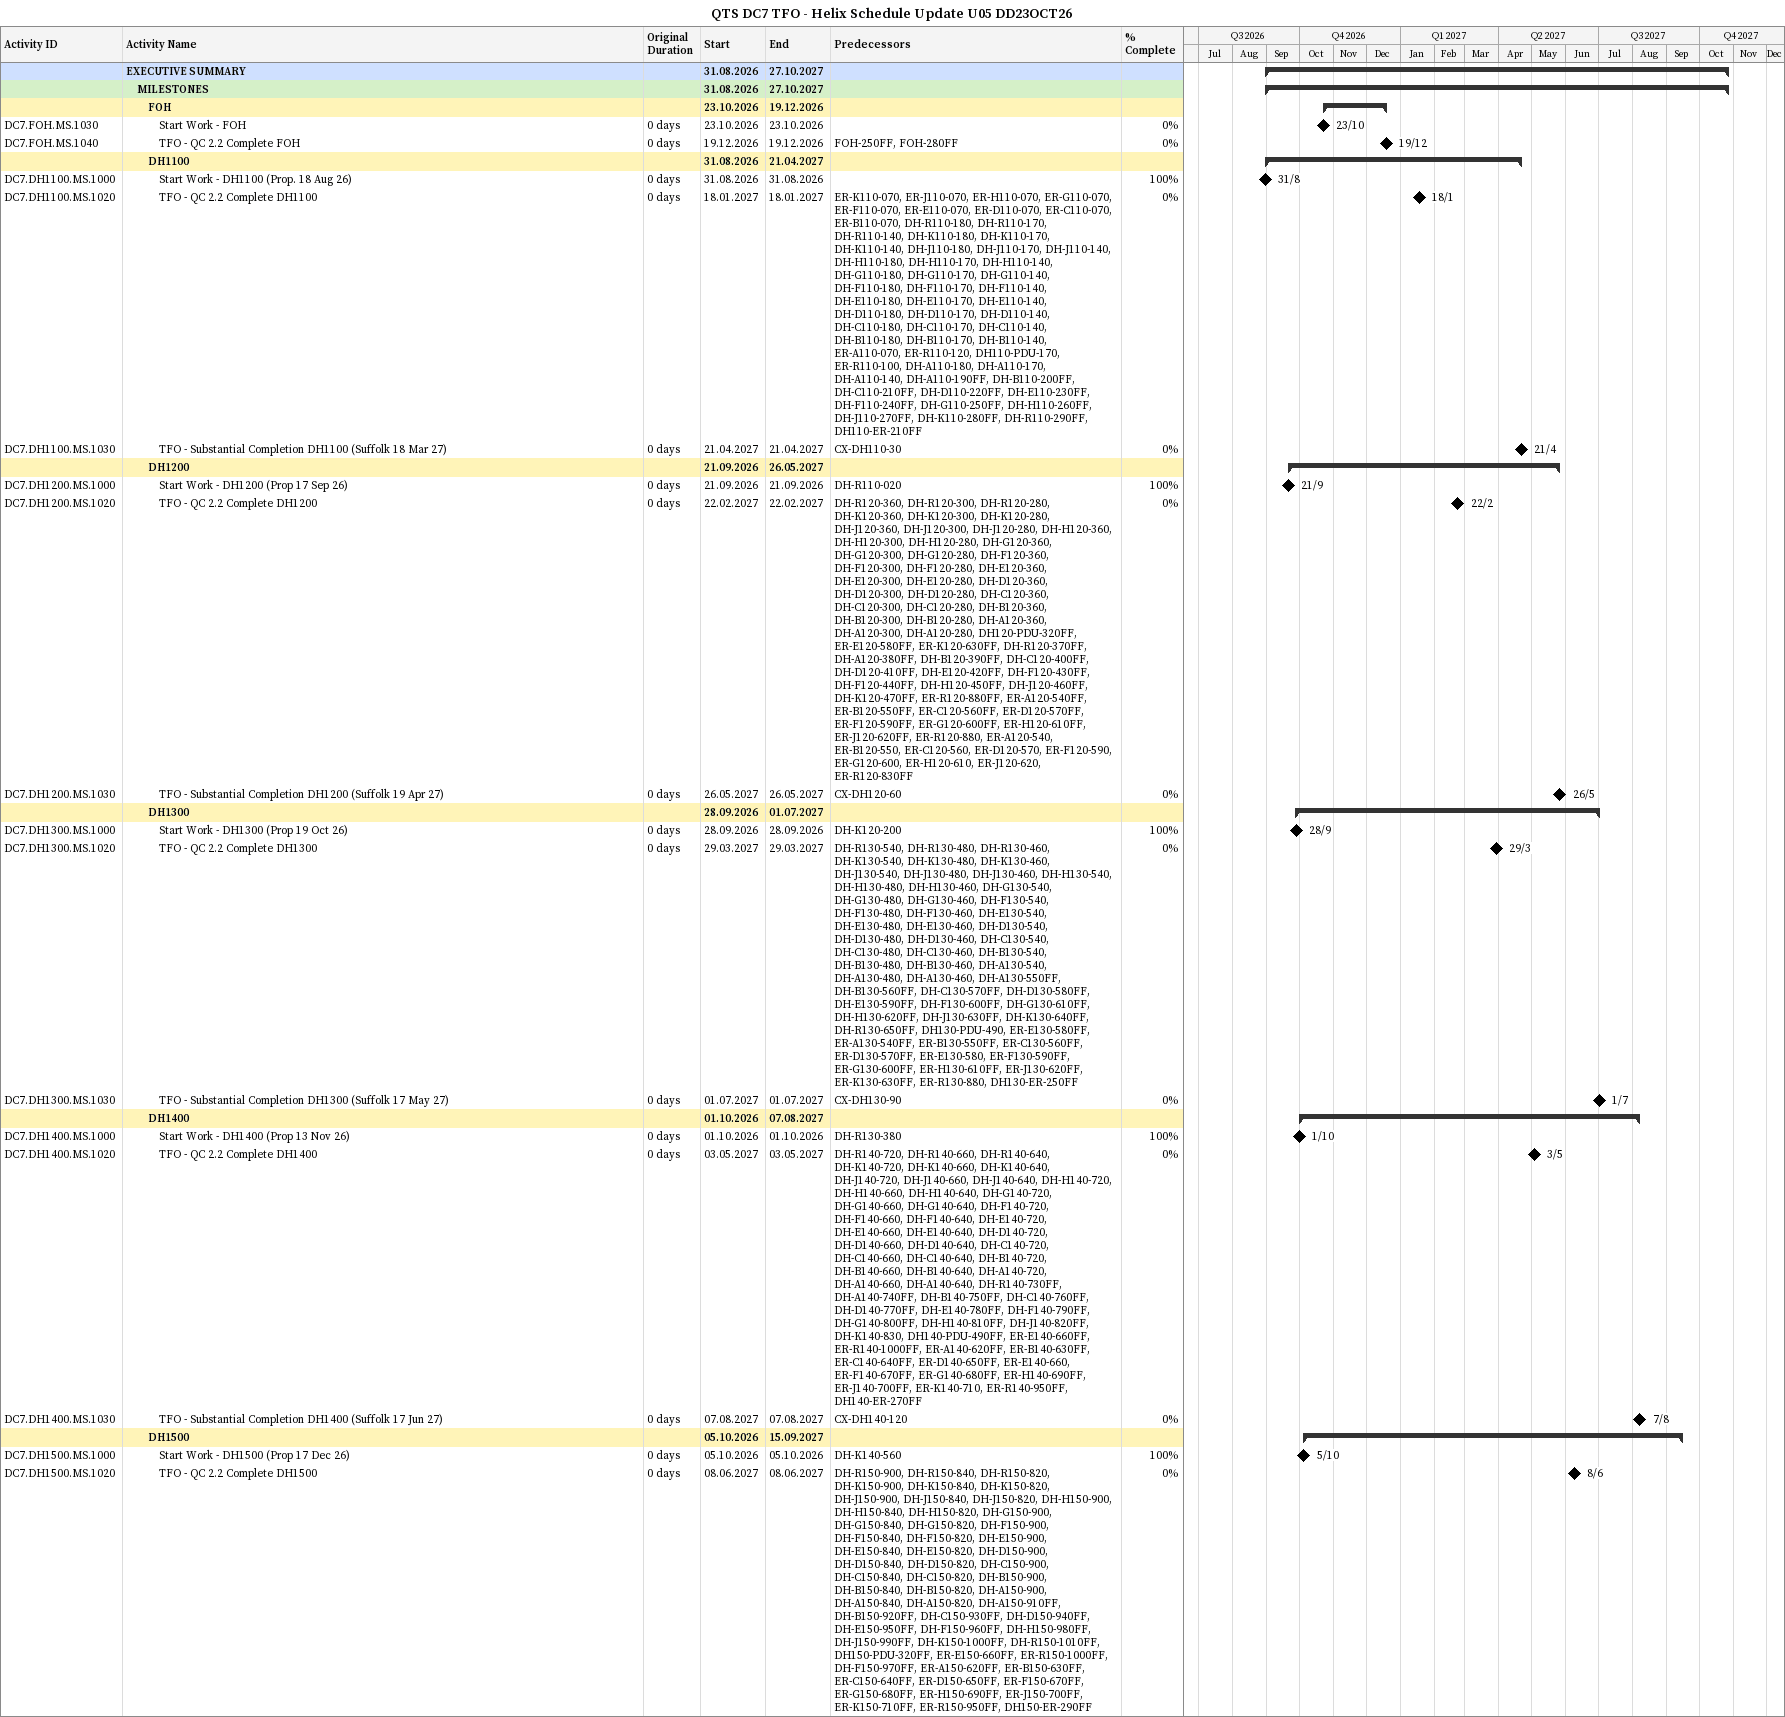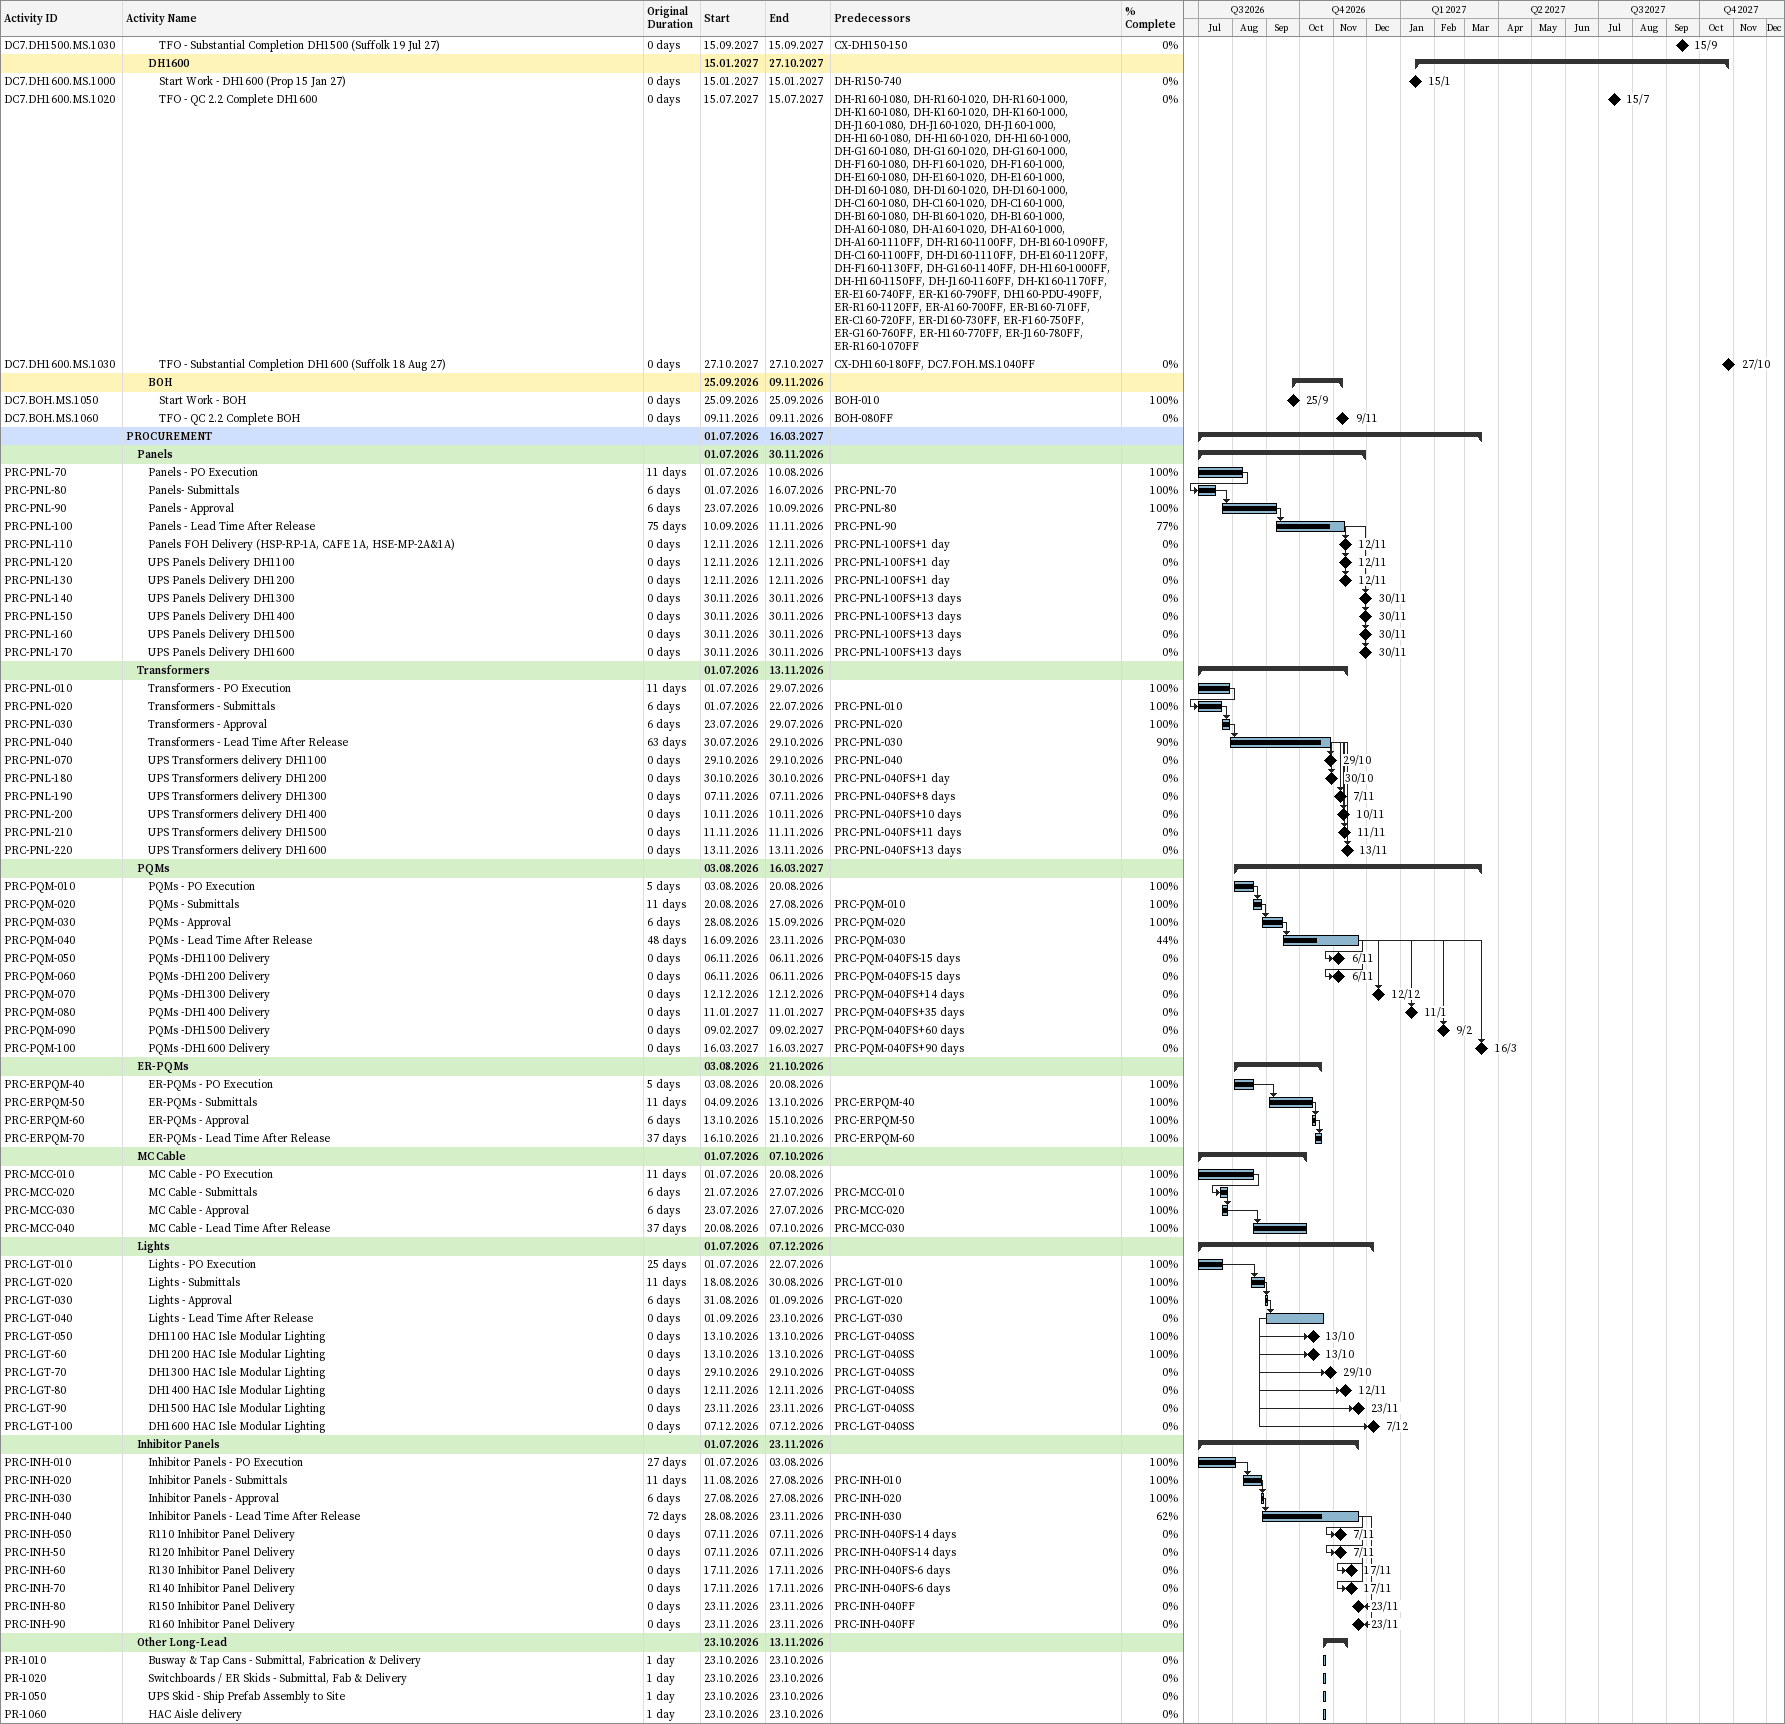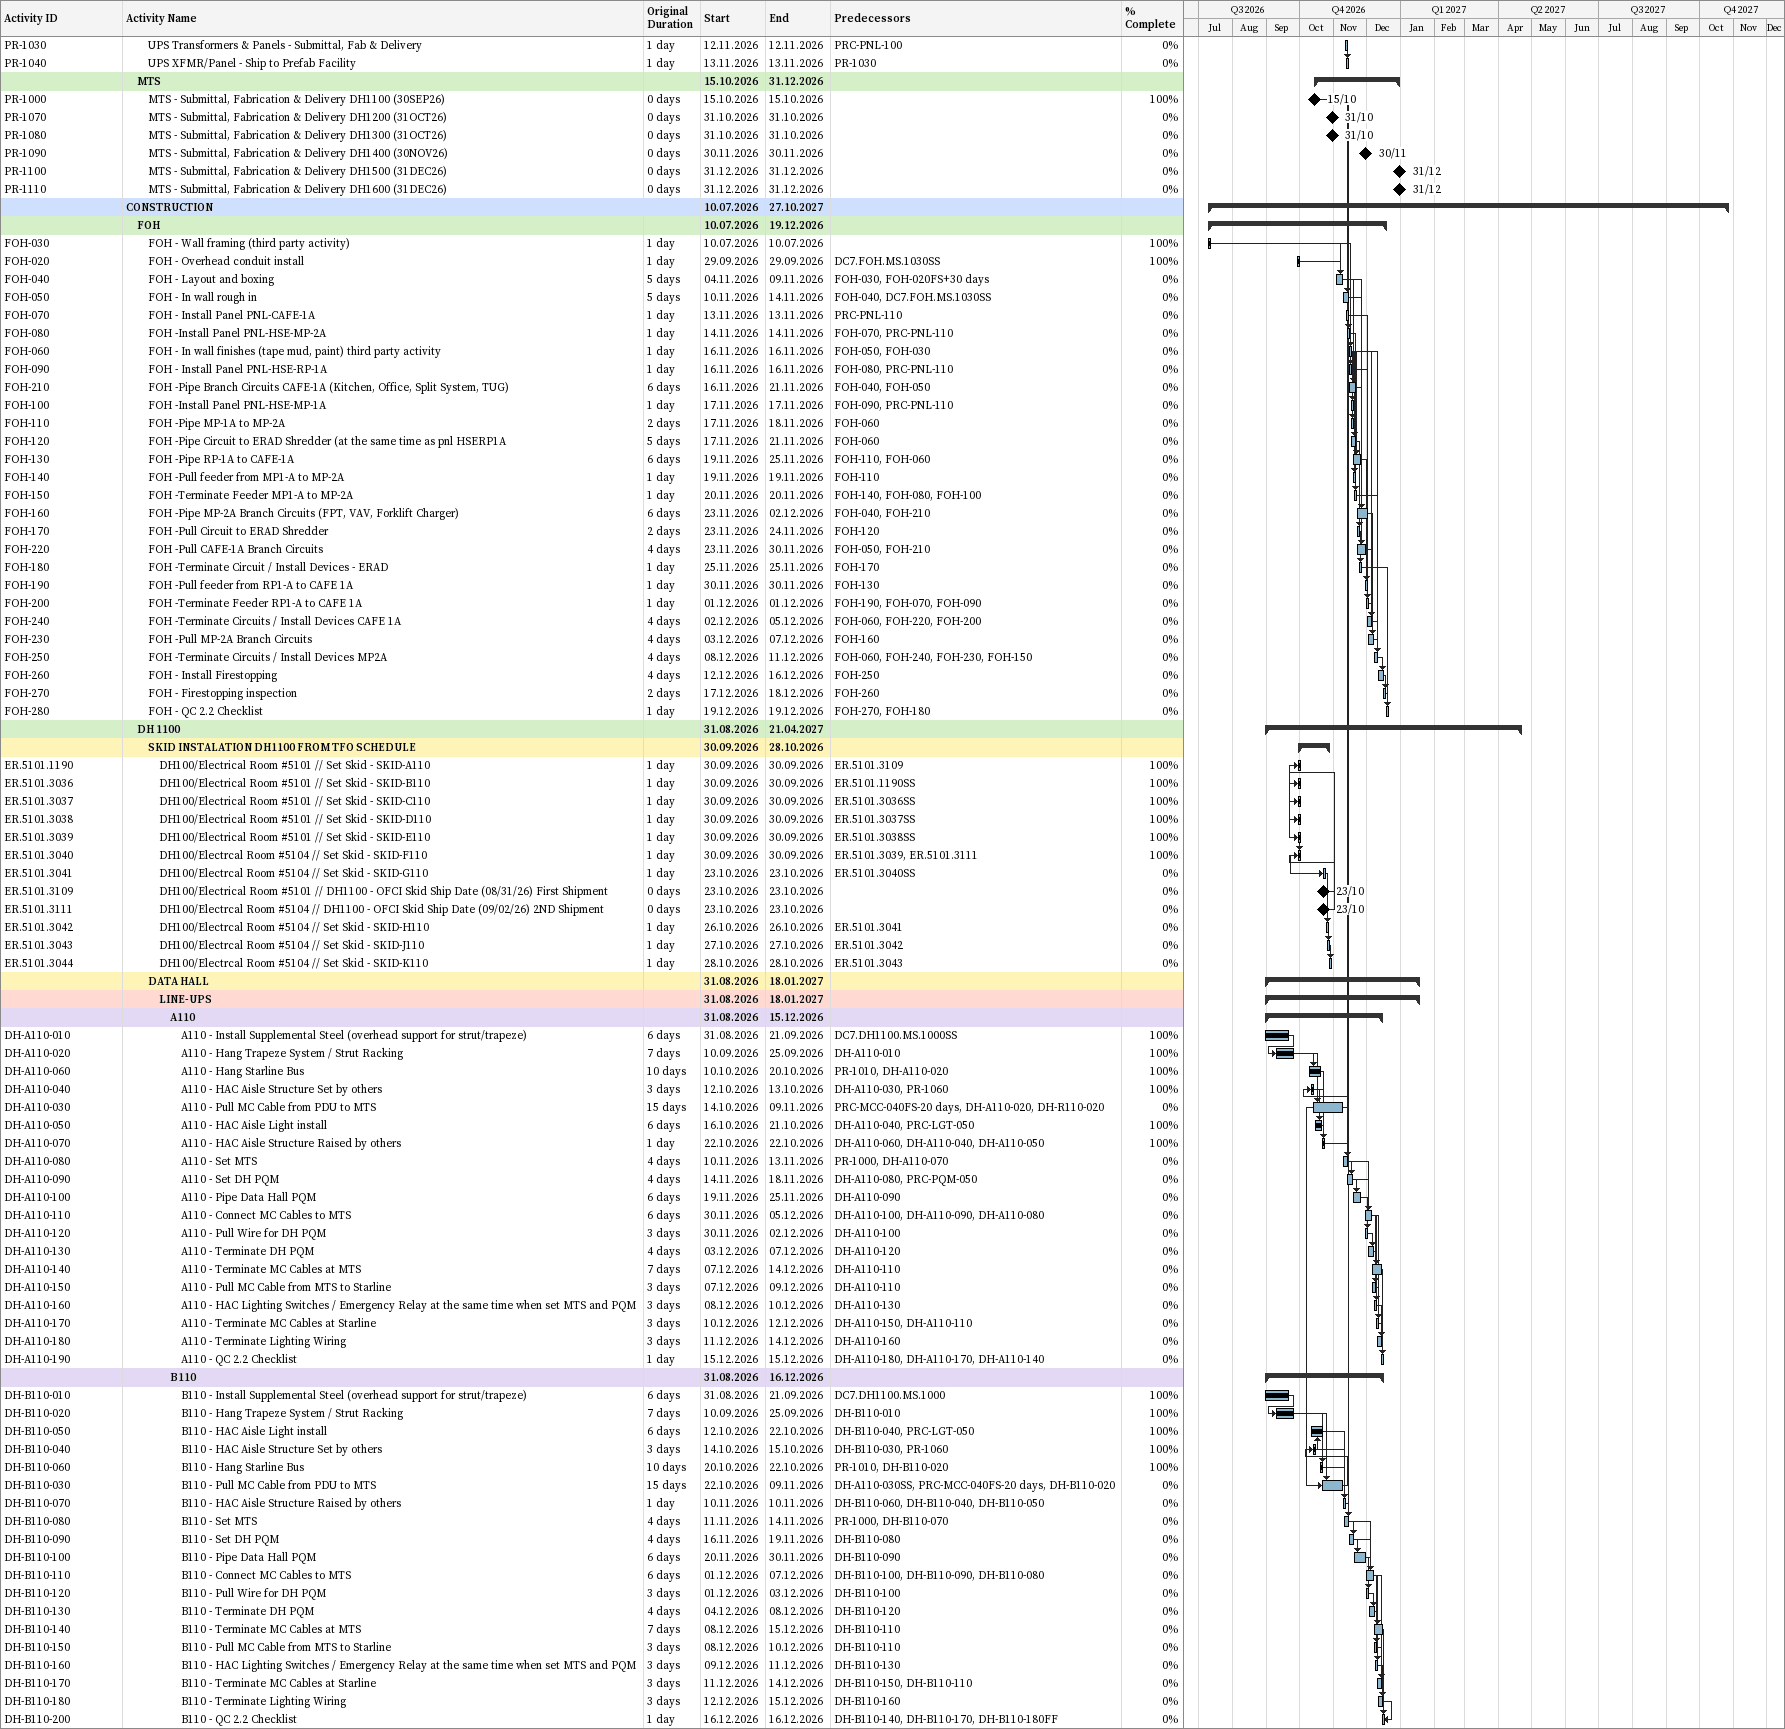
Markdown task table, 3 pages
QTS DC7 TFO - Helix Schedule Update U05 DD23OCT26

| ID | Level | Task | Original duration | Start | Finish | Predecessors | % complete |
|---|---|---|---|---|---|---|---|
|  | 1 | **EXECUTIVE SUMMARY** |  | 2026-08-31 | 2027-10-27 |  |  |
|  | 2 | **MILESTONES** |  | 2026-08-31 | 2027-10-27 |  |  |
|  | 3 | **FOH** |  | 2026-10-23 | 2026-12-19 |  |  |
| DC7.FOH.MS.1030 | 4 | Start Work - FOH | 0d | 2026-10-23 | 2026-10-23 |  | 0 |
| DC7.FOH.MS.1040 | 4 | TFO - QC 2.2 Complete FOH | 0d | 2026-12-19 | 2026-12-19 | FOH-250FF, FOH-280FF | 0 |
|  | 3 | **DH1100** |  | 2026-08-31 | 2027-04-21 |  |  |
| DC7.DH1100.MS.1000 | 4 | Start Work - DH1100 (Prop. 18 Aug 26) | 0d | 2026-08-31 | 2026-08-31 |  | 100 |
| DC7.DH1100.MS.1020 | 4 | TFO - QC 2.2 Complete DH1100 | 0d | 2027-01-18 | 2027-01-18 | ER-K110-070, ER-J110-070, ER-H110-070, ER-G110-070, ER-F110-070, ER-E110-070, ER-D110-070, ER-C110-070, ER-B110-070, DH-R110-180, DH-R110-170, DH-R110-140, DH-K110-180, DH-K110-170, DH-K110-140, DH-J110-180, DH-J110-170, DH-J110-140, DH-H110-180, DH-H110-170, DH-H110-140, DH-G110-180, DH-G110-170, DH-G110-140, DH-F110-180, DH-F110-170, DH-F110-140, DH-E110-180, DH-E110-170, DH-E110-140, DH-D110-180, DH-D110-170, DH-D110-140, DH-C110-180, DH-C110-170, DH-C110-140, DH-B110-180, DH-B110-170, DH-B110-140, ER-A110-070, ER-R110-120, DH110-PDU-170, ER-R110-100, DH-A110-180, DH-A110-170, DH-A110-140, DH-A110-190FF, DH-B110-200FF, DH-C110-210FF, DH-D110-220FF, DH-E110-230FF, DH-F110-240FF, DH-G110-250FF, DH-H110-260FF, DH-J110-270FF, DH-K110-280FF, DH-R110-290FF, DH110-ER-210FF | 0 |
| DC7.DH1100.MS.1030 | 4 | TFO - Substantial Completion DH1100 (Suffolk 18 Mar 27) | 0d | 2027-04-21 | 2027-04-21 | CX-DH110-30 | 0 |
|  | 3 | **DH1200** |  | 2026-09-21 | 2027-05-26 |  |  |
| DC7.DH1200.MS.1000 | 4 | Start Work - DH1200 (Prop 17 Sep 26) | 0d | 2026-09-21 | 2026-09-21 | DH-R110-020 | 100 |
| DC7.DH1200.MS.1020 | 4 | TFO - QC 2.2 Complete DH1200 | 0d | 2027-02-22 | 2027-02-22 | DH-R120-360, DH-R120-300, DH-R120-280, DH-K120-360, DH-K120-300, DH-K120-280, DH-J120-360, DH-J120-300, DH-J120-280, DH-H120-360, DH-H120-300, DH-H120-280, DH-G120-360, DH-G120-300, DH-G120-280, DH-F120-360, DH-F120-300, DH-F120-280, DH-E120-360, DH-E120-300, DH-E120-280, DH-D120-360, DH-D120-300, DH-D120-280, DH-C120-360, DH-C120-300, DH-C120-280, DH-B120-360, DH-B120-300, DH-B120-280, DH-A120-360, DH-A120-300, DH-A120-280, DH120-PDU-320FF, ER-E120-580FF, ER-K120-630FF, DH-R120-370FF, DH-A120-380FF, DH-B120-390FF, DH-C120-400FF, DH-D120-410FF, DH-E120-420FF, DH-F120-430FF, DH-F120-440FF, DH-H120-450FF, DH-J120-460FF, DH-K120-470FF, ER-R120-880FF, ER-A120-540FF, ER-B120-550FF, ER-C120-560FF, ER-D120-570FF, ER-F120-590FF, ER-G120-600FF, ER-H120-610FF, ER-J120-620FF, ER-R120-880, ER-A120-540, ER-B120-550, ER-C120-560, ER-D120-570, ER-F120-590, ER-G120-600, ER-H120-610, ER-J120-620, ER-R120-830FF | 0 |
| DC7.DH1200.MS.1030 | 4 | TFO - Substantial Completion DH1200 (Suffolk 19 Apr 27) | 0d | 2027-05-26 | 2027-05-26 | CX-DH120-60 | 0 |
|  | 3 | **DH1300** |  | 2026-09-28 | 2027-07-01 |  |  |
| DC7.DH1300.MS.1000 | 4 | Start Work - DH1300 (Prop 19 Oct 26) | 0d | 2026-09-28 | 2026-09-28 | DH-K120-200 | 100 |
| DC7.DH1300.MS.1020 | 4 | TFO - QC 2.2 Complete DH1300 | 0d | 2027-03-29 | 2027-03-29 | DH-R130-540, DH-R130-480, DH-R130-460, DH-K130-540, DH-K130-480, DH-K130-460, DH-J130-540, DH-J130-480, DH-J130-460, DH-H130-540, DH-H130-480, DH-H130-460, DH-G130-540, DH-G130-480, DH-G130-460, DH-F130-540, DH-F130-480, DH-F130-460, DH-E130-540, DH-E130-480, DH-E130-460, DH-D130-540, DH-D130-480, DH-D130-460, DH-C130-540, DH-C130-480, DH-C130-460, DH-B130-540, DH-B130-480, DH-B130-460, DH-A130-540, DH-A130-480, DH-A130-460, DH-A130-550FF, DH-B130-560FF, DH-C130-570FF, DH-D130-580FF, DH-E130-590FF, DH-F130-600FF, DH-G130-610FF, DH-H130-620FF, DH-J130-630FF, DH-K130-640FF, DH-R130-650FF, DH130-PDU-490, ER-E130-580FF, ER-A130-540FF, ER-B130-550FF, ER-C130-560FF, ER-D130-570FF, ER-E130-580, ER-F130-590FF, ER-G130-600FF, ER-H130-610FF, ER-J130-620FF, ER-K130-630FF, ER-R130-880, DH130-ER-250FF | 0 |
| DC7.DH1300.MS.1030 | 4 | TFO - Substantial Completion DH1300 (Suffolk 17 May 27) | 0d | 2027-07-01 | 2027-07-01 | CX-DH130-90 | 0 |
|  | 3 | **DH1400** |  | 2026-10-01 | 2027-08-07 |  |  |
| DC7.DH1400.MS.1000 | 4 | Start Work - DH1400 (Prop 13 Nov 26) | 0d | 2026-10-01 | 2026-10-01 | DH-R130-380 | 100 |
| DC7.DH1400.MS.1020 | 4 | TFO - QC 2.2 Complete DH1400 | 0d | 2027-05-03 | 2027-05-03 | DH-R140-720, DH-R140-660, DH-R140-640, DH-K140-720, DH-K140-660, DH-K140-640, DH-J140-720, DH-J140-660, DH-J140-640, DH-H140-720, DH-H140-660, DH-H140-640, DH-G140-720, DH-G140-660, DH-G140-640, DH-F140-720, DH-F140-660, DH-F140-640, DH-E140-720, DH-E140-660, DH-E140-640, DH-D140-720, DH-D140-660, DH-D140-640, DH-C140-720, DH-C140-660, DH-C140-640, DH-B140-720, DH-B140-660, DH-B140-640, DH-A140-720, DH-A140-660, DH-A140-640, DH-R140-730FF, DH-A140-740FF, DH-B140-750FF, DH-C140-760FF, DH-D140-770FF, DH-E140-780FF, DH-F140-790FF, DH-G140-800FF, DH-H140-810FF, DH-J140-820FF, DH-K140-830, DH140-PDU-490FF, ER-E140-660FF, ER-R140-1000FF, ER-A140-620FF, ER-B140-630FF, ER-C140-640FF, ER-D140-650FF, ER-E140-660, ER-F140-670FF, ER-G140-680FF, ER-H140-690FF, ER-J140-700FF, ER-K140-710, ER-R140-950FF, DH140-ER-270FF | 0 |
| DC7.DH1400.MS.1030 | 4 | TFO - Substantial Completion DH1400 (Suffolk 17 Jun 27) | 0d | 2027-08-07 | 2027-08-07 | CX-DH140-120 | 0 |
|  | 3 | **DH1500** |  | 2026-10-05 | 2027-09-15 |  |  |
| DC7.DH1500.MS.1000 | 4 | Start Work - DH1500 (Prop 17 Dec 26) | 0d | 2026-10-05 | 2026-10-05 | DH-K140-560 | 100 |
| DC7.DH1500.MS.1020 | 4 | TFO - QC 2.2 Complete DH1500 | 0d | 2027-06-08 | 2027-06-08 | DH-R150-900, DH-R150-840, DH-R150-820, DH-K150-900, DH-K150-840, DH-K150-820, DH-J150-900, DH-J150-840, DH-J150-820, DH-H150-900, DH-H150-840, DH-H150-820, DH-G150-900, DH-G150-840, DH-G150-820, DH-F150-900, DH-F150-840, DH-F150-820, DH-E150-900, DH-E150-840, DH-E150-820, DH-D150-900, DH-D150-840, DH-D150-820, DH-C150-900, DH-C150-840, DH-C150-820, DH-B150-900, DH-B150-840, DH-B150-820, DH-A150-900, DH-A150-840, DH-A150-820, DH-A150-910FF, DH-B150-920FF, DH-C150-930FF, DH-D150-940FF, DH-E150-950FF, DH-F150-960FF, DH-H150-980FF, DH-J150-990FF, DH-K150-1000FF, DH-R150-1010FF, DH150-PDU-320FF, ER-E150-660FF, ER-R150-1000FF, DH-F150-970FF, ER-A150-620FF, ER-B150-630FF, ER-C150-640FF, ER-D150-650FF, ER-F150-670FF, ER-G150-680FF, ER-H150-690FF, ER-J150-700FF, ER-K150-710FF, ER-R150-950FF, DH150-ER-290FF | 0 |
| DC7.DH1500.MS.1030 | 4 | TFO - Substantial Completion DH1500 (Suffolk 19 Jul 27) | 0d | 2027-09-15 | 2027-09-15 | CX-DH150-150 | 0 |
|  | 3 | **DH1600** |  | 2027-01-15 | 2027-10-27 |  |  |
| DC7.DH1600.MS.1000 | 4 | Start Work - DH1600 (Prop 15 Jan 27) | 0d | 2027-01-15 | 2027-01-15 | DH-R150-740 | 0 |
| DC7.DH1600.MS.1020 | 4 | TFO - QC 2.2 Complete DH1600 | 0d | 2027-07-15 | 2027-07-15 | DH-R160-1080, DH-R160-1020, DH-R160-1000, DH-K160-1080, DH-K160-1020, DH-K160-1000, DH-J160-1080, DH-J160-1020, DH-J160-1000, DH-H160-1080, DH-H160-1020, DH-H160-1000, DH-G160-1080, DH-G160-1020, DH-G160-1000, DH-F160-1080, DH-F160-1020, DH-F160-1000, DH-E160-1080, DH-E160-1020, DH-E160-1000, DH-D160-1080, DH-D160-1020, DH-D160-1000, DH-C160-1080, DH-C160-1020, DH-C160-1000, DH-B160-1080, DH-B160-1020, DH-B160-1000, DH-A160-1080, DH-A160-1020, DH-A160-1000, DH-A160-1110FF, DH-R160-1100FF, DH-B160-1090FF, DH-C160-1100FF, DH-D160-1110FF, DH-E160-1120FF, DH-F160-1130FF, DH-G160-1140FF, DH-H160-1000FF, DH-H160-1150FF, DH-J160-1160FF, DH-K160-1170FF, ER-E160-740FF, ER-K160-790FF, DH160-PDU-490FF, ER-R160-1120FF, ER-A160-700FF, ER-B160-710FF, ER-C160-720FF, ER-D160-730FF, ER-F160-750FF, ER-G160-760FF, ER-H160-770FF, ER-J160-780FF, ER-R160-1070FF | 0 |
| DC7.DH1600.MS.1030 | 4 | TFO - Substantial Completion DH1600 (Suffolk 18 Aug 27) | 0d | 2027-10-27 | 2027-10-27 | CX-DH160-180FF, DC7.FOH.MS.1040FF | 0 |
|  | 3 | **BOH** |  | 2026-09-25 | 2026-11-09 |  |  |
| DC7.BOH.MS.1050 | 4 | Start Work - BOH | 0d | 2026-09-25 | 2026-09-25 | BOH-010 | 100 |
| DC7.BOH.MS.1060 | 4 | TFO - QC 2.2 Complete BOH | 0d | 2026-11-09 | 2026-11-09 | BOH-080FF | 0 |
|  | 1 | **PROCUREMENT** |  | 2026-07-01 | 2027-03-16 |  |  |
|  | 2 | **Panels** |  | 2026-07-01 | 2026-11-30 |  |  |
| PRC-PNL-70 | 3 | Panels - PO Execution | 11d | 2026-07-01 | 2026-08-10 |  | 100 |
| PRC-PNL-80 | 3 | Panels- Submittals | 6d | 2026-07-01 | 2026-07-16 | PRC-PNL-70 | 100 |
| PRC-PNL-90 | 3 | Panels - Approval | 6d | 2026-07-23 | 2026-09-10 | PRC-PNL-80 | 100 |
| PRC-PNL-100 | 3 | Panels - Lead Time After Release | 75d | 2026-09-10 | 2026-11-11 | PRC-PNL-90 | 77 |
| PRC-PNL-110 | 3 | Panels FOH Delivery (HSP-RP-1A, CAFE 1A, HSE-MP-2A&1A) | 0d | 2026-11-12 | 2026-11-12 | PRC-PNL-100FS+1d | 0 |
| PRC-PNL-120 | 3 | UPS Panels Delivery DH1100 | 0d | 2026-11-12 | 2026-11-12 | PRC-PNL-100FS+1d | 0 |
| PRC-PNL-130 | 3 | UPS Panels Delivery DH1200 | 0d | 2026-11-12 | 2026-11-12 | PRC-PNL-100FS+1d | 0 |
| PRC-PNL-140 | 3 | UPS Panels Delivery DH1300 | 0d | 2026-11-30 | 2026-11-30 | PRC-PNL-100FS+13d | 0 |
| PRC-PNL-150 | 3 | UPS Panels Delivery DH1400 | 0d | 2026-11-30 | 2026-11-30 | PRC-PNL-100FS+13d | 0 |
| PRC-PNL-160 | 3 | UPS Panels Delivery DH1500 | 0d | 2026-11-30 | 2026-11-30 | PRC-PNL-100FS+13d | 0 |
| PRC-PNL-170 | 3 | UPS Panels Delivery DH1600 | 0d | 2026-11-30 | 2026-11-30 | PRC-PNL-100FS+13d | 0 |
|  | 2 | **Transformers** |  | 2026-07-01 | 2026-11-13 |  |  |
| PRC-PNL-010 | 3 | Transformers - PO Execution | 11d | 2026-07-01 | 2026-07-29 |  | 100 |
| PRC-PNL-020 | 3 | Transformers - Submittals | 6d | 2026-07-01 | 2026-07-22 | PRC-PNL-010 | 100 |
| PRC-PNL-030 | 3 | Transformers - Approval | 6d | 2026-07-23 | 2026-07-29 | PRC-PNL-020 | 100 |
| PRC-PNL-040 | 3 | Transformers - Lead Time After Release | 63d | 2026-07-30 | 2026-10-29 | PRC-PNL-030 | 90 |
| PRC-PNL-070 | 3 | UPS Transformers delivery DH1100 | 0d | 2026-10-29 | 2026-10-29 | PRC-PNL-040 | 0 |
| PRC-PNL-180 | 3 | UPS Transformers delivery DH1200 | 0d | 2026-10-30 | 2026-10-30 | PRC-PNL-040FS+1d | 0 |
| PRC-PNL-190 | 3 | UPS Transformers delivery DH1300 | 0d | 2026-11-07 | 2026-11-07 | PRC-PNL-040FS+8d | 0 |
| PRC-PNL-200 | 3 | UPS Transformers delivery DH1400 | 0d | 2026-11-10 | 2026-11-10 | PRC-PNL-040FS+10d | 0 |
| PRC-PNL-210 | 3 | UPS Transformers delivery DH1500 | 0d | 2026-11-11 | 2026-11-11 | PRC-PNL-040FS+11d | 0 |
| PRC-PNL-220 | 3 | UPS Transformers delivery DH1600 | 0d | 2026-11-13 | 2026-11-13 | PRC-PNL-040FS+13d | 0 |
|  | 2 | **PQMs** |  | 2026-08-03 | 2027-03-16 |  |  |
| PRC-PQM-010 | 3 | PQMs - PO Execution | 5d | 2026-08-03 | 2026-08-20 |  | 100 |
| PRC-PQM-020 | 3 | PQMs - Submittals | 11d | 2026-08-20 | 2026-08-27 | PRC-PQM-010 | 100 |
| PRC-PQM-030 | 3 | PQMs - Approval | 6d | 2026-08-28 | 2026-09-15 | PRC-PQM-020 | 100 |
| PRC-PQM-040 | 3 | PQMs - Lead Time After Release | 48d | 2026-09-16 | 2026-11-23 | PRC-PQM-030 | 44 |
| PRC-PQM-050 | 3 | PQMs -DH1100 Delivery | 0d | 2026-11-06 | 2026-11-06 | PRC-PQM-040FS-15d | 0 |
| PRC-PQM-060 | 3 | PQMs -DH1200 Delivery | 0d | 2026-11-06 | 2026-11-06 | PRC-PQM-040FS-15d | 0 |
| PRC-PQM-070 | 3 | PQMs -DH1300 Delivery | 0d | 2026-12-12 | 2026-12-12 | PRC-PQM-040FS+14d | 0 |
| PRC-PQM-080 | 3 | PQMs -DH1400 Delivery | 0d | 2027-01-11 | 2027-01-11 | PRC-PQM-040FS+35d | 0 |
| PRC-PQM-090 | 3 | PQMs -DH1500 Delivery | 0d | 2027-02-09 | 2027-02-09 | PRC-PQM-040FS+60d | 0 |
| PRC-PQM-100 | 3 | PQMs -DH1600 Delivery | 0d | 2027-03-16 | 2027-03-16 | PRC-PQM-040FS+90d | 0 |
|  | 2 | **ER-PQMs** |  | 2026-08-03 | 2026-10-21 |  |  |
| PRC-ERPQM-40 | 3 | ER-PQMs - PO Execution | 5d | 2026-08-03 | 2026-08-20 |  | 100 |
| PRC-ERPQM-50 | 3 | ER-PQMs - Submittals | 11d | 2026-09-04 | 2026-10-13 | PRC-ERPQM-40 | 100 |
| PRC-ERPQM-60 | 3 | ER-PQMs - Approval | 6d | 2026-10-13 | 2026-10-15 | PRC-ERPQM-50 | 100 |
| PRC-ERPQM-70 | 3 | ER-PQMs - Lead Time After Release | 37d | 2026-10-16 | 2026-10-21 | PRC-ERPQM-60 | 100 |
|  | 2 | **MC Cable** |  | 2026-07-01 | 2026-10-07 |  |  |
| PRC-MCC-010 | 3 | MC Cable - PO Execution | 11d | 2026-07-01 | 2026-08-20 |  | 100 |
| PRC-MCC-020 | 3 | MC Cable - Submittals | 6d | 2026-07-21 | 2026-07-27 | PRC-MCC-010 | 100 |
| PRC-MCC-030 | 3 | MC Cable - Approval | 6d | 2026-07-23 | 2026-07-27 | PRC-MCC-020 | 100 |
| PRC-MCC-040 | 3 | MC Cable - Lead Time After Release | 37d | 2026-08-20 | 2026-10-07 | PRC-MCC-030 | 100 |
|  | 2 | **Lights** |  | 2026-07-01 | 2026-12-07 |  |  |
| PRC-LGT-010 | 3 | Lights - PO Execution | 25d | 2026-07-01 | 2026-07-22 |  | 100 |
| PRC-LGT-020 | 3 | Lights - Submittals | 11d | 2026-08-18 | 2026-08-30 | PRC-LGT-010 | 100 |
| PRC-LGT-030 | 3 | Lights - Approval | 6d | 2026-08-31 | 2026-09-01 | PRC-LGT-020 | 100 |
| PRC-LGT-040 | 3 | Lights - Lead Time After Release | 0d | 2026-09-01 | 2026-10-23 | PRC-LGT-030 | 0 |
| PRC-LGT-050 | 3 | DH1100 HAC Isle Modular Lighting | 0d | 2026-10-13 | 2026-10-13 | PRC-LGT-040SS | 100 |
| PRC-LGT-60 | 3 | DH1200 HAC Isle Modular Lighting | 0d | 2026-10-13 | 2026-10-13 | PRC-LGT-040SS | 100 |
| PRC-LGT-70 | 3 | DH1300 HAC Isle Modular Lighting | 0d | 2026-10-29 | 2026-10-29 | PRC-LGT-040SS | 0 |
| PRC-LGT-80 | 3 | DH1400 HAC Isle Modular Lighting | 0d | 2026-11-12 | 2026-11-12 | PRC-LGT-040SS | 0 |
| PRC-LGT-90 | 3 | DH1500 HAC Isle Modular Lighting | 0d | 2026-11-23 | 2026-11-23 | PRC-LGT-040SS | 0 |
| PRC-LGT-100 | 3 | DH1600 HAC Isle Modular Lighting | 0d | 2026-12-07 | 2026-12-07 | PRC-LGT-040SS | 0 |
|  | 2 | **Inhibitor Panels** |  | 2026-07-01 | 2026-11-23 |  |  |
| PRC-INH-010 | 3 | Inhibitor Panels - PO Execution | 27d | 2026-07-01 | 2026-08-03 |  | 100 |
| PRC-INH-020 | 3 | Inhibitor Panels - Submittals | 11d | 2026-08-11 | 2026-08-27 | PRC-INH-010 | 100 |
| PRC-INH-030 | 3 | Inhibitor Panels - Approval | 6d | 2026-08-27 | 2026-08-27 | PRC-INH-020 | 100 |
| PRC-INH-040 | 3 | Inhibitor Panels - Lead Time After Release | 72d | 2026-08-28 | 2026-11-23 | PRC-INH-030 | 62 |
| PRC-INH-050 | 3 | R110 Inhibitor Panel Delivery | 0d | 2026-11-07 | 2026-11-07 | PRC-INH-040FS-14d | 0 |
| PRC-INH-50 | 3 | R120 Inhibitor Panel Delivery | 0d | 2026-11-07 | 2026-11-07 | PRC-INH-040FS-14d | 0 |
| PRC-INH-60 | 3 | R130 Inhibitor Panel Delivery | 0d | 2026-11-17 | 2026-11-17 | PRC-INH-040FS-6d | 0 |
| PRC-INH-70 | 3 | R140 Inhibitor Panel Delivery | 0d | 2026-11-17 | 2026-11-17 | PRC-INH-040FS-6d | 0 |
| PRC-INH-80 | 3 | R150 Inhibitor Panel Delivery | 0d | 2026-11-23 | 2026-11-23 | PRC-INH-040FF | 0 |
| PRC-INH-90 | 3 | R160 Inhibitor Panel Delivery | 0d | 2026-11-23 | 2026-11-23 | PRC-INH-040FF | 0 |
|  | 2 | **Other Long-Lead** |  | 2026-10-23 | 2026-11-13 |  |  |
| PR-1010 | 3 | Busway & Tap Cans - Submittal, Fabrication & Delivery | 1d | 2026-10-23 | 2026-10-23 |  | 0 |
| PR-1020 | 3 | Switchboards / ER Skids - Submittal, Fab & Delivery | 1d | 2026-10-23 | 2026-10-23 |  | 0 |
| PR-1050 | 3 | UPS Skid - Ship Prefab Assembly to Site | 1d | 2026-10-23 | 2026-10-23 |  | 0 |
| PR-1060 | 3 | HAC Aisle delivery | 1d | 2026-10-23 | 2026-10-23 |  | 0 |
| PR-1030 | 3 | UPS Transformers & Panels - Submittal, Fab & Delivery | 1d | 2026-11-12 | 2026-11-12 | PRC-PNL-100 | 0 |
| PR-1040 | 3 | UPS XFMR/Panel - Ship to Prefab Facility | 1d | 2026-11-13 | 2026-11-13 | PR-1030 | 0 |
|  | 2 | **MTS** |  | 2026-10-15 | 2026-12-31 |  |  |
| PR-1000 | 3 | MTS - Submittal, Fabrication & Delivery DH1100 (30SEP26) | 0d | 2026-10-15 | 2026-10-15 |  | 100 |
| PR-1070 | 3 | MTS - Submittal, Fabrication & Delivery DH1200 (31OCT26) | 0d | 2026-10-31 | 2026-10-31 |  | 0 |
| PR-1080 | 3 | MTS - Submittal, Fabrication & Delivery DH1300 (31OCT26) | 0d | 2026-10-31 | 2026-10-31 |  | 0 |
| PR-1090 | 3 | MTS - Submittal, Fabrication & Delivery DH1400 (30NOV26) | 0d | 2026-11-30 | 2026-11-30 |  | 0 |
| PR-1100 | 3 | MTS - Submittal, Fabrication & Delivery DH1500 (31DEC26) | 0d | 2026-12-31 | 2026-12-31 |  | 0 |
| PR-1110 | 3 | MTS - Submittal, Fabrication & Delivery DH1600 (31DEC26) | 0d | 2026-12-31 | 2026-12-31 |  | 0 |
|  | 1 | **CONSTRUCTION** |  | 2026-07-10 | 2027-10-27 |  |  |
|  | 2 | **FOH** |  | 2026-07-10 | 2026-12-19 |  |  |
| FOH-030 | 3 | FOH - Wall framing (third party activity) | 1d | 2026-07-10 | 2026-07-10 |  | 100 |
| FOH-020 | 3 | FOH - Overhead conduit install | 1d | 2026-09-29 | 2026-09-29 | DC7.FOH.MS.1030SS | 100 |
| FOH-040 | 3 | FOH - Layout and boxing | 5d | 2026-11-04 | 2026-11-09 | FOH-030, FOH-020FS+30d | 0 |
| FOH-050 | 3 | FOH - In wall rough in | 5d | 2026-11-10 | 2026-11-14 | FOH-040, DC7.FOH.MS.1030SS | 0 |
| FOH-070 | 3 | FOH - Install Panel PNL-CAFE-1A | 1d | 2026-11-13 | 2026-11-13 | PRC-PNL-110 | 0 |
| FOH-080 | 3 | FOH -Install Panel PNL-HSE-MP-2A | 1d | 2026-11-14 | 2026-11-14 | FOH-070, PRC-PNL-110 | 0 |
| FOH-060 | 3 | FOH - In wall finishes (tape mud, paint) third party activity | 1d | 2026-11-16 | 2026-11-16 | FOH-050, FOH-030 | 0 |
| FOH-090 | 3 | FOH - Install Panel PNL-HSE-RP-1A | 1d | 2026-11-16 | 2026-11-16 | FOH-080, PRC-PNL-110 | 0 |
| FOH-210 | 3 | FOH -Pipe Branch Circuits CAFE-1A (Kitchen, Office, Split System, TUG) | 6d | 2026-11-16 | 2026-11-21 | FOH-040, FOH-050 | 0 |
| FOH-100 | 3 | FOH -Install Panel PNL-HSE-MP-1A | 1d | 2026-11-17 | 2026-11-17 | FOH-090, PRC-PNL-110 | 0 |
| FOH-110 | 3 | FOH -Pipe MP-1A to MP-2A | 2d | 2026-11-17 | 2026-11-18 | FOH-060 | 0 |
| FOH-120 | 3 | FOH -Pipe Circuit to ERAD Shredder (at the same time as pnl HSERP1A | 5d | 2026-11-17 | 2026-11-21 | FOH-060 | 0 |
| FOH-130 | 3 | FOH -Pipe RP-1A to CAFE-1A | 6d | 2026-11-19 | 2026-11-25 | FOH-110, FOH-060 | 0 |
| FOH-140 | 3 | FOH -Pull feeder from MP1-A to MP-2A | 1d | 2026-11-19 | 2026-11-19 | FOH-110 | 0 |
| FOH-150 | 3 | FOH -Terminate Feeder MP1-A to MP-2A | 1d | 2026-11-20 | 2026-11-20 | FOH-140, FOH-080, FOH-100 | 0 |
| FOH-160 | 3 | FOH -Pipe MP-2A Branch Circuits (FPT, VAV, Forklift Charger) | 6d | 2026-11-23 | 2026-12-02 | FOH-040, FOH-210 | 0 |
| FOH-170 | 3 | FOH -Pull Circuit to ERAD Shredder | 2d | 2026-11-23 | 2026-11-24 | FOH-120 | 0 |
| FOH-220 | 3 | FOH -Pull CAFE-1A Branch Circuits | 4d | 2026-11-23 | 2026-11-30 | FOH-050, FOH-210 | 0 |
| FOH-180 | 3 | FOH -Terminate Circuit / Install Devices - ERAD | 1d | 2026-11-25 | 2026-11-25 | FOH-170 | 0 |
| FOH-190 | 3 | FOH -Pull feeder from RP1-A to CAFE 1A | 1d | 2026-11-30 | 2026-11-30 | FOH-130 | 0 |
| FOH-200 | 3 | FOH -Terminate Feeder RP1-A to CAFE 1A | 1d | 2026-12-01 | 2026-12-01 | FOH-190, FOH-070, FOH-090 | 0 |
| FOH-240 | 3 | FOH -Terminate Circuits / Install Devices CAFE 1A | 4d | 2026-12-02 | 2026-12-05 | FOH-060, FOH-220, FOH-200 | 0 |
| FOH-230 | 3 | FOH -Pull MP-2A Branch Circuits | 4d | 2026-12-03 | 2026-12-07 | FOH-160 | 0 |
| FOH-250 | 3 | FOH -Terminate Circuits / Install Devices MP2A | 4d | 2026-12-08 | 2026-12-11 | FOH-060, FOH-240, FOH-230, FOH-150 | 0 |
| FOH-260 | 3 | FOH - Install Firestopping | 4d | 2026-12-12 | 2026-12-16 | FOH-250 | 0 |
| FOH-270 | 3 | FOH - Firestopping inspection | 2d | 2026-12-17 | 2026-12-18 | FOH-260 | 0 |
| FOH-280 | 3 | FOH - QC 2.2 Checklist | 1d | 2026-12-19 | 2026-12-19 | FOH-270, FOH-180 | 0 |
|  | 2 | **DH 1100** |  | 2026-08-31 | 2027-04-21 |  |  |
|  | 3 | **SKID INSTALATION DH1100 FROM TFO SCHEDULE** |  | 2026-09-30 | 2026-10-28 |  |  |
| ER.5101.1190 | 4 | DH100/Electrical Room #5101 // Set Skid - SKID-A110 | 1d | 2026-09-30 | 2026-09-30 | ER.5101.3109 | 100 |
| ER.5101.3036 | 4 | DH100/Electrical Room #5101 // Set Skid - SKID-B110 | 1d | 2026-09-30 | 2026-09-30 | ER.5101.1190SS | 100 |
| ER.5101.3037 | 4 | DH100/Electrical Room #5101 // Set Skid - SKID-C110 | 1d | 2026-09-30 | 2026-09-30 | ER.5101.3036SS | 100 |
| ER.5101.3038 | 4 | DH100/Electrical Room #5101 // Set Skid - SKID-D110 | 1d | 2026-09-30 | 2026-09-30 | ER.5101.3037SS | 100 |
| ER.5101.3039 | 4 | DH100/Electrical Room #5101 // Set Skid - SKID-E110 | 1d | 2026-09-30 | 2026-09-30 | ER.5101.3038SS | 100 |
| ER.5101.3040 | 4 | DH100/Electrcal Room #5104 // Set Skid - SKID-F110 | 1d | 2026-09-30 | 2026-09-30 | ER.5101.3039, ER.5101.3111 | 100 |
| ER.5101.3041 | 4 | DH100/Electrcal Room #5104 // Set Skid - SKID-G110 | 1d | 2026-10-23 | 2026-10-23 | ER.5101.3040SS | 0 |
| ER.5101.3109 | 4 | DH100/Electrical Room #5101 // DH1100 - OFCI Skid Ship Date (08/31/26) First Shipment | 0d | 2026-10-23 | 2026-10-23 |  | 0 |
| ER.5101.3111 | 4 | DH100/Electrcal Room #5104 // DH1100 - OFCI Skid Ship Date (09/02/26) 2ND Shipment | 0d | 2026-10-23 | 2026-10-23 |  | 0 |
| ER.5101.3042 | 4 | DH100/Electrcal Room #5104 // Set Skid - SKID-H110 | 1d | 2026-10-26 | 2026-10-26 | ER.5101.3041 | 0 |
| ER.5101.3043 | 4 | DH100/Electrcal Room #5104 // Set Skid - SKID-J110 | 1d | 2026-10-27 | 2026-10-27 | ER.5101.3042 | 0 |
| ER.5101.3044 | 4 | DH100/Electrcal Room #5104 // Set Skid - SKID-K110 | 1d | 2026-10-28 | 2026-10-28 | ER.5101.3043 | 0 |
|  | 3 | **DATA HALL** |  | 2026-08-31 | 2027-01-18 |  |  |
|  | 4 | **LINE-UPS** |  | 2026-08-31 | 2027-01-18 |  |  |
|  | 5 | **A110** |  | 2026-08-31 | 2026-12-15 |  |  |
| DH-A110-010 | 6 | A110 - Install Supplemental Steel (overhead support for strut/trapeze) | 6d | 2026-08-31 | 2026-09-21 | DC7.DH1100.MS.1000SS | 100 |
| DH-A110-020 | 6 | A110 - Hang Trapeze System / Strut Racking | 7d | 2026-09-10 | 2026-09-25 | DH-A110-010 | 100 |
| DH-A110-060 | 6 | A110 - Hang Starline Bus | 10d | 2026-10-10 | 2026-10-20 | PR-1010, DH-A110-020 | 100 |
| DH-A110-040 | 6 | A110 - HAC Aisle Structure Set by others | 3d | 2026-10-12 | 2026-10-13 | DH-A110-030, PR-1060 | 100 |
| DH-A110-030 | 6 | A110 - Pull MC Cable from PDU to MTS | 15d | 2026-10-14 | 2026-11-09 | PRC-MCC-040FS-20d, DH-A110-020, DH-R110-020 | 0 |
| DH-A110-050 | 6 | A110 - HAC Aisle Light install | 6d | 2026-10-16 | 2026-10-21 | DH-A110-040, PRC-LGT-050 | 100 |
| DH-A110-070 | 6 | A110 - HAC Aisle Structure Raised by others | 1d | 2026-10-22 | 2026-10-22 | DH-A110-060, DH-A110-040, DH-A110-050 | 100 |
| DH-A110-080 | 6 | A110 - Set MTS | 4d | 2026-11-10 | 2026-11-13 | PR-1000, DH-A110-070 | 0 |
| DH-A110-090 | 6 | A110 - Set DH PQM | 4d | 2026-11-14 | 2026-11-18 | DH-A110-080, PRC-PQM-050 | 0 |
| DH-A110-100 | 6 | A110 - Pipe Data Hall PQM | 6d | 2026-11-19 | 2026-11-25 | DH-A110-090 | 0 |
| DH-A110-110 | 6 | A110 - Connect MC Cables to MTS | 6d | 2026-11-30 | 2026-12-05 | DH-A110-100, DH-A110-090, DH-A110-080 | 0 |
| DH-A110-120 | 6 | A110 - Pull Wire for DH PQM | 3d | 2026-11-30 | 2026-12-02 | DH-A110-100 | 0 |
| DH-A110-130 | 6 | A110 - Terminate DH PQM | 4d | 2026-12-03 | 2026-12-07 | DH-A110-120 | 0 |
| DH-A110-140 | 6 | A110 - Terminate MC Cables at MTS | 7d | 2026-12-07 | 2026-12-14 | DH-A110-110 | 0 |
| DH-A110-150 | 6 | A110 - Pull MC Cable from MTS to Starline | 3d | 2026-12-07 | 2026-12-09 | DH-A110-110 | 0 |
| DH-A110-160 | 6 | A110 - HAC Lighting Switches / Emergency Relay at the same time when set MTS and PQM | 3d | 2026-12-08 | 2026-12-10 | DH-A110-130 | 0 |
| DH-A110-170 | 6 | A110 - Terminate MC Cables at Starline | 3d | 2026-12-10 | 2026-12-12 | DH-A110-150, DH-A110-110 | 0 |
| DH-A110-180 | 6 | A110 - Terminate Lighting Wiring | 3d | 2026-12-11 | 2026-12-14 | DH-A110-160 | 0 |
| DH-A110-190 | 6 | A110 - QC 2.2 Checklist | 1d | 2026-12-15 | 2026-12-15 | DH-A110-180, DH-A110-170, DH-A110-140 | 0 |
|  | 5 | **B110** |  | 2026-08-31 | 2026-12-16 |  |  |
| DH-B110-010 | 6 | B110 - Install Supplemental Steel (overhead support for strut/trapeze) | 6d | 2026-08-31 | 2026-09-21 | DC7.DH1100.MS.1000 | 100 |
| DH-B110-020 | 6 | B110 - Hang Trapeze System / Strut Racking | 7d | 2026-09-10 | 2026-09-25 | DH-B110-010 | 100 |
| DH-B110-050 | 6 | B110 - HAC Aisle Light install | 6d | 2026-10-12 | 2026-10-22 | DH-B110-040, PRC-LGT-050 | 100 |
| DH-B110-040 | 6 | B110 - HAC Aisle Structure Set by others | 3d | 2026-10-14 | 2026-10-15 | DH-B110-030, PR-1060 | 100 |
| DH-B110-060 | 6 | B110 - Hang Starline Bus | 10d | 2026-10-20 | 2026-10-22 | PR-1010, DH-B110-020 | 100 |
| DH-B110-030 | 6 | B110 - Pull MC Cable from PDU to MTS | 15d | 2026-10-22 | 2026-11-09 | DH-A110-030SS, PRC-MCC-040FS-20d, DH-B110-020 | 0 |
| DH-B110-070 | 6 | B110 - HAC Aisle Structure Raised by others | 1d | 2026-11-10 | 2026-11-10 | DH-B110-060, DH-B110-040, DH-B110-050 | 0 |
| DH-B110-080 | 6 | B110 - Set MTS | 4d | 2026-11-11 | 2026-11-14 | PR-1000, DH-B110-070 | 0 |
| DH-B110-090 | 6 | B110 - Set DH PQM | 4d | 2026-11-16 | 2026-11-19 | DH-B110-080 | 0 |
| DH-B110-100 | 6 | B110 - Pipe Data Hall PQM | 6d | 2026-11-20 | 2026-11-30 | DH-B110-090 | 0 |
| DH-B110-110 | 6 | B110 - Connect MC Cables to MTS | 6d | 2026-12-01 | 2026-12-07 | DH-B110-100, DH-B110-090, DH-B110-080 | 0 |
| DH-B110-120 | 6 | B110 - Pull Wire for DH PQM | 3d | 2026-12-01 | 2026-12-03 | DH-B110-100 | 0 |
| DH-B110-130 | 6 | B110 - Terminate DH PQM | 4d | 2026-12-04 | 2026-12-08 | DH-B110-120 | 0 |
| DH-B110-140 | 6 | B110 - Terminate MC Cables at MTS | 7d | 2026-12-08 | 2026-12-15 | DH-B110-110 | 0 |
| DH-B110-150 | 6 | B110 - Pull MC Cable from MTS to Starline | 3d | 2026-12-08 | 2026-12-10 | DH-B110-110 | 0 |
| DH-B110-160 | 6 | B110 - HAC Lighting Switches / Emergency Relay at the same time when set MTS and PQM | 3d | 2026-12-09 | 2026-12-11 | DH-B110-130 | 0 |
| DH-B110-170 | 6 | B110 - Terminate MC Cables at Starline | 3d | 2026-12-11 | 2026-12-14 | DH-B110-150, DH-B110-110 | 0 |
| DH-B110-180 | 6 | B110 - Terminate Lighting Wiring | 3d | 2026-12-12 | 2026-12-15 | DH-B110-160 | 0 |
| DH-B110-200 | 6 | B110 - QC 2.2 Checklist | 1d | 2026-12-16 | 2026-12-16 | DH-B110-140, DH-B110-170, DH-B110-180FF | 0 |
